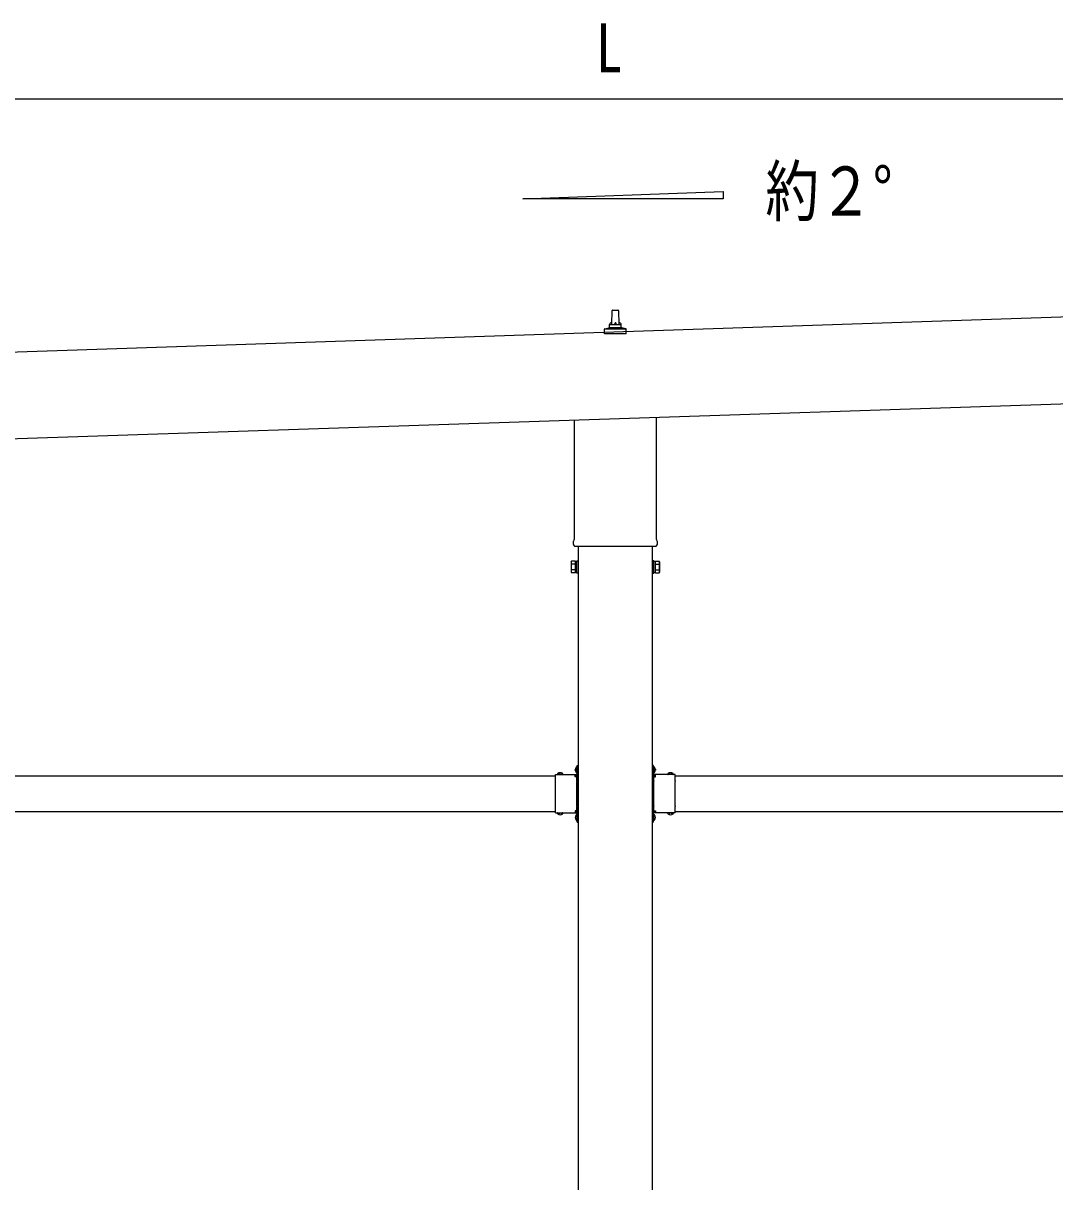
# Model space of a CAD drawing. Units: millimetres, scale not verified. Extents: x -10512 to 10512, y -7425 to 7425.
# Drawn here: x -2624 to -895, y -3081 to -1139 of the extents above; entities that cross this region are included whole.
import ezdxf
from ezdxf.enums import TextEntityAlignment as Align

# ---------------------------------------------------------------- set-up
doc = ezdxf.new("R2010")
doc.units = ezdxf.units.MM
doc.header["$LTSCALE"] = 30
for name, color, linetype in [('0-4_YKK_13', 4, 'Continuous'), ('0-5_YKK_A1', 4, 'Continuous'), ('0-6_YKK_D', 6, 'Continuous')]:
    doc.layers.add(name, color=color, linetype=linetype)
doc.styles.add('ＭＳ ゴシック', font='')
doc.styles.get('ＭＳ ゴシック').set_extended_font_data('MS Gothic')

msp = doc.modelspace()

# ---------------------------------------------------------------- linework, layer by layer
at = {"layer": '0-4_YKK_13'}
for p, q in [((-1637.45, -1644.24), (-1636.72, -1620.71)), ((-1635.72, -1619.74), (-1627.18, -1619.74)), ((-1626.18, -1620.71), (-1625.45, -1644.24)), ((-1648.94, -1651.05), (-1642.21, -1649.42)), ((-1641.83, -1649.24), (-1621.07, -1649.24)), ((-1641.45, -1648.45), (-1641.45, -1644.24)), ((-1640.45, -1644.24), (-1622.45, -1644.24)), ((-1621.45, -1648.45), (-1621.45, -1644.24)), ((-1613.96, -1651.05), (-1620.69, -1649.42)), ((-1649.7, -1659.74), (-1649.7, -1652.03)), ((-1613.2, -1659.74), (-1649.7, -1659.74)), ((-1649.32, -1651.24), (-1613.58, -1651.24)), ((-1613.2, -1659.74), (-1613.2, -1652.03)), ((-1699.75, -2003.73), (-1699.75, -1804.15)), ((-1563.15, -1799.6), (-1563.15, -2003.73)), ((-1701.45, -2012.5), (-1701.45, -2007)), ((-1563.51, -2016), (-1699.39, -2016)), ((-1561.45, -2007), (-1561.45, -2012.5)), ((-1705.45, -2042), (-1704.69, -2040.69)), ((-1705.45, -2042), (-1705.45, -2059)), ((-1698.45, -2045.59), (-1704.69, -2045.59)), ((-1698.45, -2055.41), (-1704.69, -2055.41)), ((-1564.45, -2045.59), (-1558.21, -2045.59)), ((-1564.45, -2055.41), (-1558.21, -2055.41)), ((-1557.45, -2042), (-1558.21, -2040.69)), ((-1557.45, -2042), (-1557.45, -2059)), ((-1705.45, -2059), (-1704.69, -2060.31)), ((-1698.45, -2060.31), (-1704.69, -2060.31)), ((-1695.95, -2059.7), (-1698.45, -2059.7)), ((-1566.95, -2059.7), (-1564.45, -2059.7)), ((-1564.45, -2060.31), (-1558.21, -2060.31)), ((-1557.45, -2059), (-1558.21, -2060.31)), ((-1695.55, -2389.37), (-1698.21, -2388.05)), ((-1696.41, -2385.77), (-1696.25, -2385.77)), ((-1695.55, -2383), (-1693.95, -2383)), ((-1695.55, -2399.96), (-1695.55, -2383)), ((-1695.55, -2386.47), (-1695.55, -2394.54)), ((-1693.95, -2387.5), (-1695.55, -2387.5)), ((-1695.55, -2388.5), (-1693.95, -2388.5)), ((-1567.35, -2383), (-1568.95, -2383)), ((-1568.95, -2387.5), (-1567.35, -2387.5)), ((-1567.35, -2388.5), (-1568.95, -2388.5)), ((-1567.35, -2399.96), (-1567.35, -2383)), ((-1567.35, -2386.47), (-1567.35, -2394.54)), ((-1567.35, -2389.37), (-1564.69, -2388.05)), ((-1566.49, -2385.77), (-1566.65, -2385.77)), ((-1731.95, -2408.79), (-1731.95, -2398.4)), ((-1731.95, -2398.4), (-1695.55, -2398.4)), ((-1728.69, -2397.54), (-1728.69, -2397.7)), ((-1727.99, -2398.4), (-1719.92, -2398.4)), ((-1725.08, -2398.4), (-1726.4, -2395.74)), ((-1722.83, -2398.4), (-1721.5, -2395.74)), ((-1719.22, -2397.54), (-1719.22, -2397.7)), ((-1699.65, -2390.5), (-1693.95, -2390.5)), ((-1695.95, -2400), (-1698.95, -2400)), ((-1695.55, -2391.63), (-1698.21, -2392.95)), ((-1696.41, -2395.24), (-1696.25, -2395.24)), ((-1695.95, -2408.79), (-1695.95, -2402)), ((-1695.55, -2392.5), (-1693.95, -2392.5)), ((-1693.95, -2393.5), (-1695.55, -2393.5)), ((-1563.25, -2390.5), (-1568.95, -2390.5)), ((-1567.35, -2392.5), (-1568.95, -2392.5)), ((-1568.95, -2393.5), (-1567.35, -2393.5)), ((-1567.35, -2391.63), (-1564.69, -2392.95)), ((-1530.95, -2398.4), (-1567.35, -2398.4)), ((-1566.95, -2400), (-1563.95, -2400)), ((-1566.95, -2408.79), (-1566.95, -2402)), ((-1566.49, -2395.24), (-1566.65, -2395.24)), ((-1543.69, -2397.54), (-1543.69, -2397.7)), ((-1534.92, -2398.4), (-1542.99, -2398.4)), ((-1540.08, -2398.4), (-1541.4, -2395.74)), ((-1537.83, -2398.4), (-1536.5, -2395.74)), ((-1534.22, -2397.54), (-1534.22, -2397.7)), ((-1530.95, -2408.79), (-1530.95, -2398.4)), ((-1731.95, -2450.79), (-1731.95, -2410.21)), ((-1695.95, -2450.79), (-1695.95, -2410.21)), ((-1566.95, -2450.79), (-1566.95, -2410.21)), ((-1530.95, -2450.79), (-1530.95, -2410.21)), ((-1731.95, -2462.6), (-1731.95, -2452.21)), ((-1731.95, -2462.6), (-1695.55, -2462.6)), ((-1728.69, -2463.46), (-1728.69, -2463.3)), ((-1727.99, -2462.6), (-1719.92, -2462.6)), ((-1725.08, -2462.6), (-1726.4, -2465.26)), ((-1722.83, -2462.6), (-1721.5, -2465.26)), ((-1719.22, -2463.46), (-1719.22, -2463.3)), ((-1698.95, -2461), (-1695.95, -2461)), ((-1696.41, -2465.77), (-1696.25, -2465.77)), ((-1695.95, -2459), (-1695.95, -2452.21)), ((-1695.55, -2478), (-1695.55, -2461.04)), ((-1695.55, -2466.47), (-1695.55, -2474.54)), ((-1567.35, -2478), (-1567.35, -2461.04)), ((-1530.95, -2462.6), (-1567.35, -2462.6)), ((-1567.35, -2466.47), (-1567.35, -2474.54)), ((-1566.95, -2459), (-1566.95, -2452.21)), ((-1563.95, -2461), (-1566.95, -2461)), ((-1566.49, -2465.77), (-1566.65, -2465.77)), ((-1543.69, -2463.46), (-1543.69, -2463.3)), ((-1534.92, -2462.6), (-1542.99, -2462.6)), ((-1540.08, -2462.6), (-1541.4, -2465.26)), ((-1537.83, -2462.6), (-1536.5, -2465.26)), ((-1534.22, -2463.46), (-1534.22, -2463.3)), ((-1530.95, -2462.6), (-1530.95, -2452.21)), ((-1695.55, -2469.37), (-1698.21, -2468.05)), ((-1695.55, -2471.63), (-1698.21, -2472.95)), ((-1696.41, -2475.24), (-1696.25, -2475.24)), ((-1695.55, -2468.5), (-1693.95, -2468.5)), ((-1695.55, -2472.5), (-1693.95, -2472.5)), ((-1695.55, -2478), (-1693.95, -2478)), ((-1567.35, -2468.5), (-1568.95, -2468.5)), ((-1567.35, -2472.5), (-1568.95, -2472.5)), ((-1567.35, -2478), (-1568.95, -2478)), ((-1567.35, -2469.37), (-1564.69, -2468.05)), ((-1567.35, -2471.63), (-1564.69, -2472.95)), ((-1566.49, -2475.24), (-1566.65, -2475.24))]:
    msp.add_line(p, q, dxfattribs=at)
for points in [[(-1698.45, -2060.31), (-1698.45, -2040.69), (-1704.69, -2040.69)], [(-1698.45, -2059.7), (-1698.45, -2041.3), (-1695.95, -2041.3)], [(-1564.45, -2059.7), (-1564.45, -2041.3), (-1566.95, -2041.3)], [(-1564.45, -2060.31), (-1564.45, -2040.69), (-1558.21, -2040.69)], [(-1693.95, -2398), (-1693.95, -2392), (-1693.95, -2389), (-1693.95, -2383)], [(-1568.95, -2398), (-1568.95, -2392), (-1568.95, -2389), (-1568.95, -2383)], [(-1695.95, -2402), (-1698.95, -2402), (-1698.95, -2398.4)], [(-1566.95, -2402), (-1563.95, -2402), (-1563.95, -2398.4)], [(-1695.95, -2459), (-1698.95, -2459), (-1698.95, -2462.6)], [(-1693.95, -2478), (-1693.95, -2472), (-1693.95, -2469), (-1693.95, -2463)], [(-1568.95, -2478), (-1568.95, -2472), (-1568.95, -2469), (-1568.95, -2463)], [(-1566.95, -2459), (-1563.95, -2459), (-1563.95, -2462.6)]]:
    msp.add_lwpolyline(points, dxfattribs=at)
for points in [[(-1695.95, -2061), (-1695.95, -2040), (-1693.95, -2040), (-1693.95, -2061)], [(-1566.95, -2061), (-1566.95, -2040), (-1568.95, -2040), (-1568.95, -2061)]]:
    msp.add_lwpolyline(points, close=True, dxfattribs=at)
for centre, radius, start, end in [((-1635.72, -1620.74), 1, 90, 178.60509), ((-1627.18, -1620.74), 1, 1.39491, 90), ((-1642.45, -1648.45), 1, 283.62699, 0), ((-1637.37, -1644.87), 4.13, 90, 171.17633), ((-1640.45, -1645.24), 1, 90, 180), ((-1628.12, -1644.24), 4.83, 133.60282, 180), ((-1634.78, -1644.24), 4.83, 0, 46.39718), ((-1625.54, -1644.87), 4.13, 8.82367, 90), ((-1622.45, -1645.24), 1, 0, 90), ((-1620.45, -1648.45), 1, 180, 256.37301), ((-1648.7, -1652.03), 1, 103.62699, 180), ((-1614.2, -1652.03), 1, 0, 76.37301), ((-1697.45, -2007), 4, 125.09963, 180), ((-1697.45, -2012.5), 4, 180, 194.47751), ((-1697.45, -2012.5), 4, 194.47751, 241.04498), ((-1565.45, -2012.5), 4, 298.95502, 345.52249), ((-1565.45, -2007), 4, 0, 54.90037), ((-1565.45, -2012.5), 4, 345.52249, 0), ((-1701.11, -2043.14), 4.34, 145.61575, 214.38425), ((-1689.21, -2050.5), 16.24, 162.41205, 197.58795), ((-1701.11, -2057.86), 4.34, 145.61575, 214.38425), ((-1561.8, -2043.14), 4.34, 325.61575, 34.38425), ((-1573.69, -2050.5), 16.24, 342.41205, 17.58795), ((-1561.8, -2057.86), 4.34, 325.61575, 34.38425), ((-1691.65, -2390.5), 7, 140.87645, 180), ((-1696.41, -2386.63), 0.862, 90, 140.87645), ((-1696.25, -2386.47), 0.7, 0, 90), ((-1566.65, -2386.47), 0.7, 90, 180), ((-1566.49, -2386.63), 0.862, 39.12355, 90), ((-1571.25, -2390.5), 7, 0, 39.12355), ((-1727.99, -2397.7), 0.7, 180, 270), ((-1727.82, -2397.54), 0.862, 129.12355, 180), ((-1723.95, -2402.3), 7, 90, 129.12355), ((-1723.95, -2402.3), 7, 50.87645, 90), ((-1719.92, -2397.7), 0.7, 270, 0), ((-1720.08, -2397.54), 0.862, 0, 50.87645), ((-1691.65, -2390.5), 7, 180, 219.12355), ((-1696.41, -2394.37), 0.862, 219.12355, 270), ((-1696.25, -2394.54), 0.7, 270, 0), ((-1695.95, -2398), 2, 270, 0), ((-1566.95, -2398), 2, 180, 270), ((-1566.65, -2394.54), 0.7, 180, 270), ((-1566.49, -2394.37), 0.862, 270, 320.87645), ((-1571.25, -2390.5), 7, 320.87645, 0), ((-1542.99, -2397.7), 0.7, 180, 270), ((-1542.82, -2397.54), 0.862, 129.12355, 180), ((-1538.95, -2402.3), 7, 90, 129.12355), ((-1538.95, -2402.3), 7, 50.87645, 90), ((-1534.92, -2397.7), 0.7, 270, 0), ((-1535.08, -2397.54), 0.862, 0, 50.87645), ((-1732.65, -2409.5), 1, 314.427, 45.573), ((-1695.25, -2409.5), 1, 134.427, 225.573), ((-1567.65, -2409.5), 1, 314.427, 45.573), ((-1530.25, -2409.5), 1, 134.427, 225.573), ((-1732.65, -2451.5), 1, 314.427, 45.573), ((-1727.99, -2463.3), 0.7, 90, 180), ((-1727.82, -2463.46), 0.862, 180, 230.87645), ((-1723.95, -2458.7), 7, 230.87645, 270), ((-1723.95, -2458.7), 7, 270, 309.12355), ((-1719.92, -2463.3), 0.7, 0, 90), ((-1720.08, -2463.46), 0.862, 309.12355, 0), ((-1691.65, -2470.5), 7, 140.87645, 180), ((-1696.41, -2466.63), 0.862, 90, 140.87645), ((-1695.25, -2451.5), 1, 134.427, 225.573), ((-1696.25, -2466.47), 0.7, 0, 90), ((-1695.95, -2463), 2, 0, 90), ((-1566.95, -2463), 2, 90, 180), ((-1566.65, -2466.47), 0.7, 90, 180), ((-1567.65, -2451.5), 1, 314.427, 45.573), ((-1566.49, -2466.63), 0.862, 39.12355, 90), ((-1571.25, -2470.5), 7, 0, 39.12355), ((-1542.99, -2463.3), 0.7, 90, 180), ((-1542.82, -2463.46), 0.862, 180, 230.87645), ((-1538.95, -2458.7), 7, 230.87645, 270), ((-1538.95, -2458.7), 7, 270, 309.12355), ((-1534.92, -2463.3), 0.7, 0, 90), ((-1535.08, -2463.46), 0.862, 309.12355, 0), ((-1530.25, -2451.5), 1, 134.427, 225.573), ((-1691.65, -2470.5), 7, 180, 219.12355), ((-1696.41, -2474.37), 0.862, 219.12355, 270), ((-1696.25, -2474.54), 0.7, 270, 0), ((-1566.65, -2474.54), 0.7, 180, 270), ((-1566.49, -2474.37), 0.862, 270, 320.87645), ((-1571.25, -2470.5), 7, 320.87645, 0)]:
    msp.add_arc(centre, radius, start, end, dxfattribs=at)
at = {"layer": '0-5_YKK_A1'}
for p, q in [((-1786.77, -1433.31), (-1450.77, -1420.9)), ((-1450.77, -1433.31), (-1786.77, -1433.31)), ((-1450.77, -1420.9), (-1450.77, -1433.31)), ((1059.39, -1567.13), (-4332.68, -1746.84)), ((-4327.85, -1891.76), (1064.22, -1712.02)), ((-1693.95, -2016), (-1693.95, -4873.5)), ((-1568.95, -4873.5), (-1568.95, -2016)), ((-3330.95, -2400.5), (-1731.95, -2400.5)), ((-1530.95, -2400.5), (68.05, -2400.5)), ((-3330.95, -2460.5), (-1731.95, -2460.5)), ((-1698.95, -2460.5), (-1694.45, -2460.5)), ((-1563.95, -2460.5), (-1568.45, -2460.5)), ((-1530.95, -2460.5), (68.05, -2460.5))]:
    msp.add_line(p, q, dxfattribs=at)
for points in [[(-1698.95, -2400.5), (-1694.45, -2400.5), (-1694.45, -2460.5)], [(-1563.95, -2400.5), (-1568.45, -2400.5), (-1568.45, -2460.5)]]:
    msp.add_lwpolyline(points, dxfattribs=at)
at = {"layer": '0-6_YKK_D'}
msp.add_line((956.7, -1266.05), (-4225.15, -1266.05), dxfattribs=at)

# ---------------------------------------------------------------- texts
at = {"layer": '0-5_YKK_A1', "style": 'ＭＳ ゴシック', "width": 0.8}
msp.add_text('約２°', height=82.48, dxfattribs=at).set_placement((-1380.08, -1486.3), align=Align.BOTTOM_LEFT)
at = {"layer": '0-6_YKK_D', "style": 'ＭＳ ゴシック', "width": 0.8}
msp.add_text('L', height=82.48, dxfattribs=at).set_placement((-1664.22, -1246.05), align=Align.BOTTOM_LEFT)

doc.saveas('drawing.dxf')
